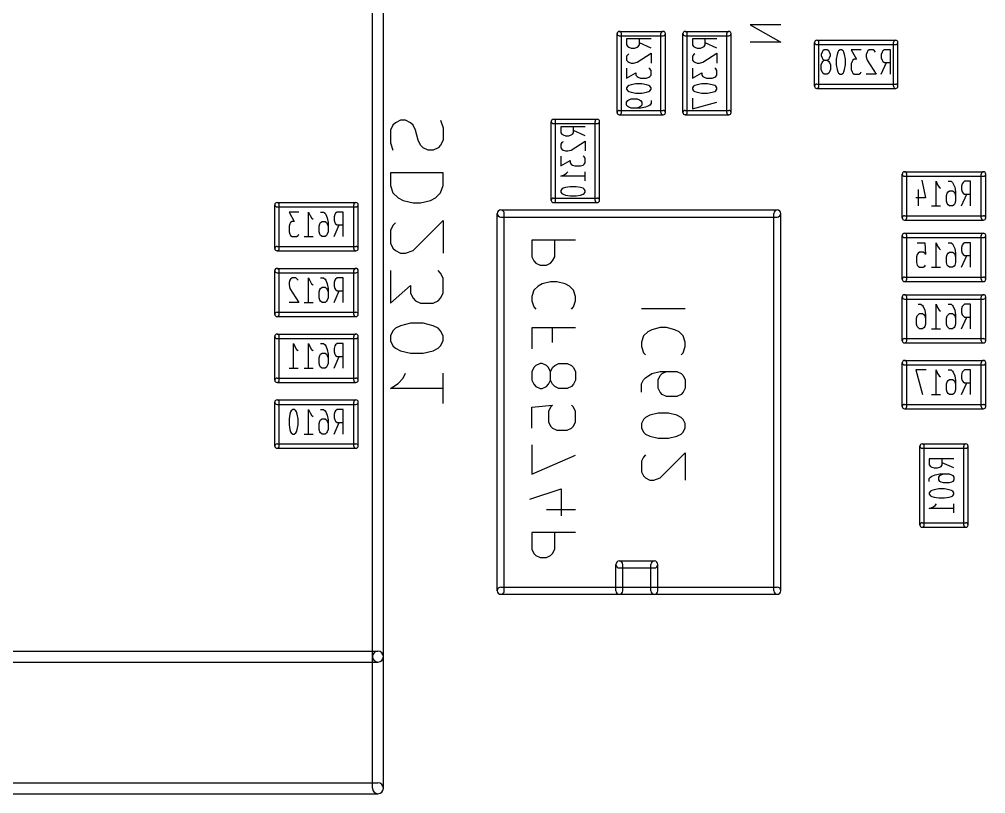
# Model space of a CAD drawing. Extents: x -29274 to 69862, y 24345 to 162744.
# Drawn here: x 44914 to 55925, y 64258 to 73083 of the extents above; entities that cross this region are included whole.
import ezdxf

# ---------------------------------------------------------------- set-up
doc = ezdxf.new("R2010")
doc.units = 0
doc.layers.add('BLACK', color=1, linetype='CONTINUOUS')

msp = doc.modelspace()

# ---------------------------------------------------------------- linework, layer by layer
at = {"layer": 'BLACK'}
for p, q in [((48938, 65820), (48938, 77320)), ((49062, 65820), (49062, 77320)), ((53592, 73021), (53242, 73021)), ((53242, 73021), (53592, 72821)), ((51725, 72020), (51725, 72920)), ((51750, 72945), (52250, 72945)), ((51750, 72895), (52250, 72895)), ((51775, 72020), (51775, 72920)), ((52225, 72020), (52225, 72920)), ((52275, 72020), (52275, 72920)), ((52475, 72020), (52475, 72920)), ((52500, 72945), (53000, 72945)), ((52500, 72895), (53000, 72895)), ((52525, 72020), (52525, 72920)), ((52975, 72020), (52975, 72920)), ((53025, 72020), (53025, 72920)), ((52113, 72859), (51833, 72859)), ((51833, 72859), (51833, 72791)), ((51833, 72791), (51847, 72773)), ((51967, 72773), (51980, 72791)), ((51980, 72791), (51980, 72859)), ((52113, 72756), (51980, 72816)), ((52863, 72859), (52583, 72859)), ((52583, 72859), (52583, 72791)), ((52583, 72791), (52597, 72773)), ((52717, 72773), (52730, 72791)), ((52730, 72791), (52730, 72859)), ((52863, 72756), (52730, 72816)), ((53592, 72821), (53242, 72821)), ((53975, 72320), (53975, 72820)), ((54000, 72845), (54900, 72845)), ((54000, 72795), (54900, 72795)), ((54025, 72320), (54025, 72820)), ((54875, 72320), (54875, 72820)), ((54925, 72320), (54925, 72820)), ((51847, 72679), (51833, 72662)), ((51847, 72773), (51860, 72765)), ((51860, 72688), (51847, 72679)), ((51860, 72765), (51887, 72756)), ((51887, 72756), (51927, 72756)), ((51927, 72756), (51953, 72765)), ((51953, 72765), (51967, 72773)), ((51953, 72593), (52113, 72696)), ((52113, 72696), (52113, 72585)), ((52597, 72679), (52583, 72662)), ((52597, 72773), (52610, 72765)), ((52610, 72688), (52597, 72679)), ((52610, 72765), (52637, 72756)), ((52637, 72756), (52677, 72756)), ((52677, 72756), (52703, 72765)), ((52703, 72765), (52717, 72773)), ((52703, 72593), (52863, 72696)), ((52863, 72696), (52863, 72585)), ((54060, 72710), (54052, 72683)), ((54052, 72683), (54052, 72670)), ((54069, 72723), (54060, 72710)), ((54086, 72737), (54069, 72723)), ((54120, 72737), (54086, 72737)), ((54138, 72723), (54120, 72737)), ((54146, 72710), (54138, 72723)), ((54155, 72683), (54146, 72710)), ((54155, 72670), (54155, 72683)), ((54231, 72683), (54223, 72630)), ((54240, 72710), (54231, 72683)), ((54249, 72723), (54240, 72710)), ((54266, 72737), (54249, 72723)), ((54283, 72737), (54266, 72737)), ((54300, 72723), (54283, 72737)), ((54309, 72710), (54300, 72723)), ((54317, 72683), (54309, 72710)), ((54326, 72630), (54317, 72683)), ((54505, 72737), (54394, 72737)), ((54394, 72737), (54454, 72630)), ((54573, 72710), (54565, 72683)), ((54565, 72683), (54565, 72657)), ((54582, 72723), (54573, 72710)), ((54599, 72737), (54582, 72723)), ((54642, 72737), (54599, 72737)), ((54659, 72723), (54642, 72737)), ((54668, 72710), (54659, 72723)), ((54745, 72710), (54736, 72683)), ((54736, 72683), (54736, 72643)), ((54753, 72723), (54745, 72710)), ((54771, 72737), (54753, 72723)), ((54839, 72737), (54771, 72737)), ((54839, 72457), (54839, 72737)), ((51833, 72662), (51833, 72619)), ((51833, 72619), (51847, 72602)), ((51847, 72602), (51860, 72593)), ((51860, 72593), (51887, 72585)), ((51887, 72585), (51913, 72585)), ((51913, 72585), (51953, 72593)), ((52583, 72662), (52583, 72619)), ((52583, 72619), (52597, 72602)), ((52597, 72602), (52610, 72593)), ((52610, 72593), (52637, 72585)), ((52637, 72585), (52663, 72585)), ((52663, 72585), (52703, 72593)), ((54052, 72670), (54060, 72643)), ((54052, 72563), (54060, 72590)), ((54060, 72643), (54069, 72630)), ((54060, 72590), (54069, 72603)), ((54069, 72630), (54086, 72617)), ((54069, 72603), (54086, 72617)), ((54086, 72617), (54120, 72617)), ((54120, 72617), (54138, 72630)), ((54120, 72617), (54138, 72603)), ((54138, 72630), (54146, 72643)), ((54138, 72603), (54146, 72590)), ((54146, 72643), (54155, 72670)), ((54146, 72590), (54155, 72563)), ((54223, 72630), (54223, 72563)), ((54326, 72563), (54326, 72630)), ((54402, 72603), (54394, 72577)), ((54394, 72577), (54394, 72510)), ((54411, 72617), (54402, 72603)), ((54428, 72630), (54411, 72617)), ((54454, 72630), (54428, 72630)), ((54565, 72657), (54573, 72617)), ((54573, 72617), (54676, 72457)), ((54736, 72643), (54745, 72617)), ((54736, 72457), (54796, 72590)), ((54745, 72617), (54753, 72603)), ((54753, 72603), (54771, 72590)), ((54771, 72590), (54839, 72590)), ((51833, 72525), (51833, 72414)), ((51833, 72414), (51940, 72474)), ((51940, 72474), (51940, 72448)), ((52100, 72517), (52087, 72525)), ((52113, 72500), (52100, 72517)), ((52113, 72448), (52113, 72500)), ((52583, 72525), (52583, 72414)), ((52583, 72414), (52690, 72474)), ((52690, 72474), (52690, 72448)), ((52850, 72517), (52837, 72525)), ((52863, 72500), (52850, 72517)), ((52863, 72448), (52863, 72500)), ((54052, 72510), (54052, 72563)), ((54060, 72483), (54052, 72510)), ((54069, 72470), (54060, 72483)), ((54086, 72457), (54069, 72470)), ((54120, 72457), (54086, 72457)), ((54138, 72470), (54120, 72457)), ((54146, 72483), (54138, 72470)), ((54155, 72510), (54146, 72483)), ((54155, 72563), (54155, 72510)), ((54223, 72563), (54231, 72510)), ((54231, 72510), (54240, 72483)), ((54240, 72483), (54249, 72470)), ((54249, 72470), (54266, 72457)), ((54266, 72457), (54283, 72457)), ((54283, 72457), (54300, 72470)), ((54300, 72470), (54309, 72483)), ((54309, 72483), (54317, 72510)), ((54317, 72510), (54326, 72563)), ((54394, 72510), (54402, 72483)), ((54402, 72483), (54411, 72470)), ((54411, 72470), (54428, 72457)), ((54428, 72457), (54480, 72457)), ((54480, 72457), (54497, 72470)), ((54497, 72470), (54505, 72483)), ((54676, 72457), (54565, 72457)), ((51940, 72346), (51887, 72337)), ((51940, 72448), (51953, 72431)), ((52007, 72346), (51940, 72346)), ((51953, 72431), (51967, 72422)), ((51967, 72422), (51993, 72414)), ((51993, 72414), (52060, 72414)), ((52060, 72337), (52007, 72346)), ((52060, 72414), (52087, 72422)), ((52087, 72422), (52100, 72431)), ((52100, 72431), (52113, 72448)), ((52690, 72346), (52637, 72337)), ((52690, 72448), (52703, 72431)), ((52757, 72346), (52690, 72346)), ((52703, 72431), (52717, 72422)), ((52717, 72422), (52743, 72414)), ((52743, 72414), (52810, 72414)), ((52810, 72337), (52757, 72346)), ((52810, 72414), (52837, 72422)), ((52837, 72422), (52850, 72431)), ((52850, 72431), (52863, 72448)), ((54000, 72345), (54900, 72345)), ((51847, 72320), (51833, 72303)), ((51833, 72303), (51833, 72286)), ((51833, 72286), (51847, 72269)), ((51860, 72329), (51847, 72320)), ((51847, 72269), (51860, 72260)), ((51887, 72337), (51860, 72329)), ((51860, 72260), (51887, 72251)), ((51887, 72251), (51940, 72243)), ((51940, 72243), (52007, 72243)), ((52007, 72243), (52060, 72251)), ((52087, 72329), (52060, 72337)), ((52060, 72251), (52087, 72260)), ((52100, 72320), (52087, 72329)), ((52087, 72260), (52100, 72269)), ((52113, 72303), (52100, 72320)), ((52100, 72269), (52113, 72286)), ((52113, 72286), (52113, 72303)), ((52597, 72320), (52583, 72303)), ((52583, 72303), (52583, 72286)), ((52583, 72286), (52597, 72269)), ((52610, 72329), (52597, 72320)), ((52597, 72269), (52610, 72260)), ((52637, 72337), (52610, 72329)), ((52610, 72260), (52637, 72251)), ((52637, 72251), (52690, 72243)), ((52690, 72243), (52757, 72243)), ((52757, 72243), (52810, 72251)), ((52837, 72329), (52810, 72337)), ((52810, 72251), (52837, 72260)), ((52850, 72320), (52837, 72329)), ((52837, 72260), (52850, 72269)), ((52863, 72303), (52850, 72320)), ((52850, 72269), (52863, 72286)), ((52863, 72286), (52863, 72303)), ((54000, 72295), (54900, 72295)), ((51833, 72140), (51847, 72158)), ((51833, 72106), (51833, 72140)), ((51847, 72158), (51860, 72166)), ((51860, 72166), (51887, 72175)), ((51887, 72175), (51953, 72175)), ((51953, 72175), (51980, 72166)), ((51980, 72166), (51993, 72158)), ((51993, 72158), (52007, 72140)), ((52007, 72140), (52007, 72106)), ((52113, 72158), (52113, 72123)), ((52583, 72183), (52583, 72063)), ((52583, 72063), (52863, 72140)), ((51750, 72045), (52250, 72045)), ((51847, 72089), (51833, 72106)), ((51860, 72080), (51847, 72089)), ((51887, 72072), (51860, 72080)), ((51993, 72072), (51887, 72072)), ((51980, 72080), (51953, 72072)), ((51993, 72089), (51980, 72080)), ((52007, 72106), (51993, 72089)), ((52047, 72080), (51993, 72072)), ((52087, 72098), (52047, 72080)), ((52100, 72106), (52087, 72098)), ((52113, 72123), (52100, 72106)), ((52500, 72045), (53000, 72045)), ((49200, 71904), (49171, 71876)), ((49257, 71933), (49200, 71904)), ((49314, 71933), (49257, 71933)), ((49371, 71904), (49314, 71933)), ((49400, 71876), (49371, 71904)), ((49714, 71933), (49743, 71847)), ((50975, 71020), (50975, 71920)), ((51000, 71945), (51500, 71945)), ((51025, 71020), (51025, 71920)), ((51475, 71020), (51475, 71920)), ((51525, 71020), (51525, 71920)), ((51750, 71995), (52250, 71995)), ((52500, 71995), (53000, 71995)), ((49171, 71876), (49143, 71818)), ((49143, 71818), (49143, 71676)), ((49429, 71818), (49400, 71876)), ((49457, 71704), (49429, 71818)), ((49743, 71847), (49743, 71704)), ((51000, 71895), (51500, 71895)), ((51363, 71859), (51083, 71859)), ((51083, 71859), (51083, 71791)), ((51230, 71791), (51230, 71859)), ((51363, 71756), (51230, 71816)), ((49486, 71647), (49457, 71704)), ((49743, 71704), (49714, 71647)), ((51083, 71791), (51097, 71773)), ((51097, 71773), (51110, 71765)), ((51110, 71688), (51097, 71679)), ((51110, 71765), (51137, 71756)), ((51137, 71756), (51177, 71756)), ((51177, 71756), (51203, 71765)), ((51203, 71765), (51217, 71773)), ((51203, 71593), (51363, 71696)), ((51217, 71773), (51230, 71791)), ((51363, 71696), (51363, 71585)), ((49143, 71676), (49171, 71590)), ((49514, 71618), (49486, 71647)), ((49571, 71590), (49514, 71618)), ((49629, 71590), (49571, 71590)), ((49686, 71618), (49629, 71590)), ((49714, 71647), (49686, 71618)), ((51097, 71679), (51083, 71662)), ((51083, 71662), (51083, 71619)), ((51083, 71619), (51097, 71602)), ((51097, 71602), (51110, 71593)), ((51110, 71593), (51137, 71585)), ((51137, 71585), (51163, 71585)), ((51163, 71585), (51203, 71593)), ((51083, 71525), (51083, 71414)), ((51083, 71414), (51190, 71474)), ((51190, 71474), (51190, 71448)), ((51350, 71517), (51337, 71525)), ((51363, 71500), (51350, 71517)), ((51363, 71448), (51363, 71500)), ((51190, 71448), (51203, 71431)), ((51203, 71431), (51217, 71422)), ((51217, 71422), (51243, 71414)), ((51243, 71414), (51310, 71414)), ((51310, 71414), (51337, 71422)), ((51337, 71422), (51350, 71431)), ((51350, 71431), (51363, 71448)), ((49743, 71333), (49143, 71333)), ((49143, 71333), (49143, 71190)), ((49743, 71190), (49743, 71333)), ((51083, 71294), (51123, 71311)), ((51363, 71294), (51083, 71294)), ((51123, 71311), (51150, 71329)), ((51150, 71329), (51163, 71346)), ((51363, 71243), (51363, 71346)), ((54975, 70820), (54975, 71320)), ((55000, 71345), (55900, 71345)), ((55000, 71295), (55900, 71295)), ((55025, 70820), (55025, 71320)), ((55197, 71250), (55240, 71050)), ((55875, 70820), (55875, 71320)), ((55925, 70820), (55925, 71320)), ((49143, 71190), (49171, 71105)), ((49714, 71105), (49743, 71190)), ((51097, 71149), (51083, 71132)), ((51110, 71158), (51097, 71149)), ((51137, 71166), (51110, 71158)), ((51190, 71175), (51137, 71166)), ((51257, 71175), (51190, 71175)), ((51310, 71166), (51257, 71175)), ((51337, 71158), (51310, 71166)), ((51350, 71149), (51337, 71158)), ((51363, 71132), (51350, 71149)), ((55154, 71143), (55154, 70957)), ((55359, 70957), (55359, 71237)), ((55359, 71237), (55376, 71197)), ((55376, 71197), (55394, 71170)), ((55394, 71170), (55411, 71157)), ((55496, 71237), (55530, 71237)), ((55530, 71237), (55547, 71223)), ((55547, 71223), (55556, 71210)), ((55556, 71210), (55573, 71170)), ((55573, 71170), (55582, 71117)), ((55659, 71210), (55650, 71183)), ((55650, 71183), (55650, 71143)), ((55650, 71143), (55659, 71117)), ((55667, 71223), (55659, 71210)), ((55685, 71237), (55667, 71223)), ((55753, 71237), (55685, 71237)), ((55753, 70957), (55753, 71237)), ((49171, 71105), (49229, 71047)), ((49229, 71047), (49286, 71019)), ((49600, 71019), (49657, 71047)), ((49657, 71047), (49714, 71105)), ((51000, 71045), (51500, 71045)), ((51083, 71132), (51083, 71115)), ((51083, 71115), (51097, 71098)), ((51097, 71098), (51110, 71089)), ((51110, 71089), (51137, 71080)), ((51137, 71080), (51190, 71072)), ((51190, 71072), (51257, 71072)), ((51257, 71072), (51310, 71080)), ((51310, 71080), (51337, 71089)), ((51337, 71089), (51350, 71098)), ((51350, 71098), (51363, 71115)), ((51363, 71115), (51363, 71132)), ((55240, 71050), (55128, 71050)), ((55479, 71077), (55487, 71103)), ((55479, 71010), (55479, 71077)), ((55487, 71103), (55496, 71117)), ((55496, 71117), (55513, 71130)), ((55513, 71130), (55547, 71130)), ((55547, 71130), (55565, 71117)), ((55565, 71117), (55573, 71103)), ((55573, 71103), (55582, 71077)), ((55582, 71117), (55582, 71010)), ((55650, 70957), (55710, 71090)), ((55659, 71117), (55667, 71103)), ((55667, 71103), (55685, 71090)), ((55685, 71090), (55753, 71090)), ((47825, 70470), (47825, 70970)), ((47850, 70995), (48750, 70995)), ((47850, 70945), (48750, 70945)), ((47875, 70470), (47875, 70970)), ((48725, 70470), (48725, 70970)), ((48775, 70470), (48775, 70970)), ((49286, 71019), (49400, 70990)), ((49400, 70990), (49486, 70990)), ((49486, 70990), (49600, 71019)), ((51000, 70995), (51500, 70995)), ((55308, 70957), (55411, 70957)), ((55487, 70983), (55479, 71010)), ((55496, 70970), (55487, 70983)), ((55513, 70957), (55496, 70970)), ((55547, 70957), (55513, 70957)), ((55565, 70970), (55547, 70957)), ((55573, 70983), (55565, 70970)), ((55582, 71010), (55573, 70983)), ((48098, 70887), (47987, 70887)), ((47987, 70887), (48047, 70780)), ((48209, 70607), (48209, 70887)), ((48209, 70887), (48226, 70847)), ((48226, 70847), (48244, 70820)), ((48244, 70820), (48261, 70807)), ((48346, 70887), (48380, 70887)), ((48380, 70887), (48397, 70873)), ((48397, 70873), (48406, 70860)), ((48406, 70860), (48423, 70820)), ((48423, 70820), (48432, 70767)), ((48509, 70860), (48500, 70833)), ((48500, 70833), (48500, 70793)), ((48517, 70873), (48509, 70860)), ((48535, 70887), (48517, 70873)), ((48603, 70887), (48535, 70887)), ((48603, 70607), (48603, 70887)), ((50360, 66570), (50360, 70870)), ((50400, 70910), (53550, 70910)), ((50400, 70830), (53550, 70830)), ((50440, 66570), (50440, 70870)), ((53510, 66570), (53510, 70870)), ((53590, 66570), (53590, 70870)), ((55000, 70845), (55900, 70845)), ((47995, 70753), (47987, 70727)), ((47987, 70727), (47987, 70660)), ((48004, 70767), (47995, 70753)), ((48021, 70780), (48004, 70767)), ((48047, 70780), (48021, 70780)), ((48329, 70727), (48337, 70753)), ((48329, 70660), (48329, 70727)), ((48337, 70753), (48346, 70767)), ((48346, 70767), (48363, 70780)), ((48363, 70780), (48397, 70780)), ((48397, 70780), (48415, 70767)), ((48415, 70767), (48423, 70753)), ((48423, 70753), (48432, 70727)), ((48432, 70767), (48432, 70660)), ((48500, 70793), (48509, 70767)), ((48500, 70607), (48560, 70740)), ((48509, 70767), (48517, 70753)), ((48517, 70753), (48535, 70740)), ((48535, 70740), (48603, 70740)), ((49171, 70733), (49143, 70676)), ((49200, 70762), (49171, 70733)), ((49400, 70447), (49743, 70790)), ((49743, 70790), (49743, 70419)), ((55000, 70795), (55900, 70795)), ((47987, 70660), (47995, 70633)), ((47995, 70633), (48004, 70620)), ((48004, 70620), (48021, 70607)), ((48021, 70607), (48073, 70607)), ((48073, 70607), (48090, 70620)), ((48090, 70620), (48098, 70633)), ((48158, 70607), (48261, 70607)), ((48337, 70633), (48329, 70660)), ((48346, 70620), (48337, 70633)), ((48363, 70607), (48346, 70620)), ((48397, 70607), (48363, 70607)), ((48415, 70620), (48397, 70607)), ((48423, 70633), (48415, 70620)), ((48432, 70660), (48423, 70633)), ((49143, 70676), (49143, 70533)), ((54975, 70120), (54975, 70620)), ((55000, 70645), (55900, 70645)), ((55000, 70595), (55900, 70595)), ((55025, 70120), (55025, 70620)), ((55875, 70120), (55875, 70620)), ((55925, 70120), (55925, 70620)), ((47850, 70495), (48750, 70495)), ((49143, 70533), (49171, 70476)), ((49171, 70476), (49200, 70447)), ((51252, 70567), (50752, 70567)), ((50752, 70567), (50752, 70376)), ((51014, 70376), (51014, 70567)), ((55145, 70537), (55231, 70537)), ((55231, 70537), (55240, 70403)), ((55359, 70257), (55359, 70537)), ((55359, 70537), (55376, 70497)), ((55376, 70497), (55394, 70470)), ((55496, 70537), (55530, 70537)), ((55530, 70537), (55547, 70523)), ((55547, 70523), (55556, 70510)), ((55556, 70510), (55573, 70470)), ((55659, 70510), (55650, 70483)), ((55650, 70483), (55650, 70443)), ((55667, 70523), (55659, 70510)), ((55685, 70537), (55667, 70523)), ((55753, 70537), (55685, 70537)), ((55753, 70257), (55753, 70537)), ((47850, 70445), (48750, 70445)), ((49200, 70447), (49257, 70419)), ((49257, 70419), (49314, 70419)), ((49314, 70419), (49400, 70447)), ((50752, 70376), (50776, 70329)), ((50990, 70329), (51014, 70376)), ((55145, 70403), (55137, 70377)), ((55137, 70377), (55137, 70310)), ((55154, 70417), (55145, 70403)), ((55171, 70430), (55154, 70417)), ((55214, 70430), (55171, 70430)), ((55231, 70417), (55214, 70430)), ((55240, 70403), (55231, 70417)), ((55394, 70470), (55411, 70457)), ((55479, 70377), (55487, 70403)), ((55479, 70310), (55479, 70377)), ((55487, 70403), (55496, 70417)), ((55496, 70417), (55513, 70430)), ((55513, 70430), (55547, 70430)), ((55547, 70430), (55565, 70417)), ((55565, 70417), (55573, 70403)), ((55573, 70470), (55582, 70417)), ((55573, 70403), (55582, 70377)), ((55582, 70417), (55582, 70310)), ((55650, 70443), (55659, 70417)), ((55650, 70257), (55710, 70390)), ((55659, 70417), (55667, 70403)), ((55667, 70403), (55685, 70390)), ((55685, 70390), (55753, 70390)), ((50776, 70329), (50800, 70305)), ((50800, 70305), (50848, 70281)), ((50848, 70281), (50919, 70281)), ((50919, 70281), (50967, 70305)), ((50967, 70305), (50990, 70329)), ((55137, 70310), (55145, 70283)), ((55145, 70283), (55154, 70270)), ((55154, 70270), (55171, 70257)), ((55171, 70257), (55214, 70257)), ((55214, 70257), (55231, 70270)), ((55231, 70270), (55240, 70283)), ((55308, 70257), (55411, 70257)), ((55487, 70283), (55479, 70310)), ((55496, 70270), (55487, 70283)), ((55513, 70257), (55496, 70270)), ((55547, 70257), (55513, 70257)), ((55565, 70270), (55547, 70257)), ((55573, 70283), (55565, 70270)), ((55582, 70310), (55573, 70283)), ((47825, 69720), (47825, 70220)), ((47850, 70245), (48750, 70245)), ((47850, 70195), (48750, 70195)), ((47875, 69720), (47875, 70220)), ((48725, 69720), (48725, 70220)), ((48775, 69720), (48775, 70220)), ((49143, 70219), (49143, 69848)), ((49714, 70191), (49686, 70219)), ((49743, 70134), (49714, 70191)), ((55000, 70145), (55900, 70145)), ((47995, 70110), (47987, 70083)), ((47987, 70083), (47987, 70057)), ((47987, 70057), (47995, 70017)), ((48004, 70123), (47995, 70110)), ((48021, 70137), (48004, 70123)), ((48064, 70137), (48021, 70137)), ((48081, 70123), (48064, 70137)), ((48090, 70110), (48081, 70123)), ((48209, 69857), (48209, 70137)), ((48209, 70137), (48226, 70097)), ((48226, 70097), (48244, 70070)), ((48244, 70070), (48261, 70057)), ((48346, 70137), (48380, 70137)), ((48380, 70137), (48397, 70123)), ((48397, 70123), (48406, 70110)), ((48406, 70110), (48423, 70070)), ((48423, 70070), (48432, 70017)), ((48509, 70110), (48500, 70083)), ((48500, 70083), (48500, 70043)), ((48500, 70043), (48509, 70017)), ((48517, 70123), (48509, 70110)), ((48535, 70137), (48517, 70123)), ((48603, 70137), (48535, 70137)), ((48603, 69857), (48603, 70137)), ((49143, 69848), (49371, 70048)), ((49371, 70048), (49371, 69962)), ((49743, 69962), (49743, 70134)), ((50824, 70043), (50776, 69996)), ((50871, 70067), (50824, 70043)), ((50967, 70091), (50871, 70067)), ((51038, 70091), (50967, 70091)), ((51133, 70067), (51038, 70091)), ((51181, 70043), (51133, 70067)), ((51229, 69996), (51181, 70043)), ((55000, 70095), (55900, 70095)), ((47995, 70017), (48098, 69857)), ((48329, 69977), (48337, 70003)), ((48329, 69910), (48329, 69977)), ((48337, 70003), (48346, 70017)), ((48346, 70017), (48363, 70030)), ((48363, 70030), (48397, 70030)), ((48397, 70030), (48415, 70017)), ((48415, 70017), (48423, 70003)), ((48423, 70003), (48432, 69977)), ((48432, 70017), (48432, 69910)), ((48500, 69857), (48560, 69990)), ((48509, 70017), (48517, 70003)), ((48517, 70003), (48535, 69990)), ((48535, 69990), (48603, 69990)), ((49371, 69962), (49400, 69905)), ((49714, 69905), (49743, 69962)), ((50776, 69996), (50752, 69924)), ((50752, 69924), (50752, 69876)), ((51252, 69924), (51229, 69996)), ((51252, 69876), (51252, 69924)), ((55000, 69945), (55900, 69945)), ((48098, 69857), (47987, 69857)), ((48158, 69857), (48261, 69857)), ((48337, 69883), (48329, 69910)), ((48346, 69870), (48337, 69883)), ((48363, 69857), (48346, 69870)), ((48397, 69857), (48363, 69857)), ((48415, 69870), (48397, 69857)), ((48423, 69883), (48415, 69870)), ((48432, 69910), (48423, 69883)), ((49400, 69905), (49429, 69876)), ((49429, 69876), (49486, 69848)), ((49486, 69848), (49629, 69848)), ((49629, 69848), (49686, 69876)), ((49686, 69876), (49714, 69905)), ((50752, 69876), (50776, 69805)), ((51229, 69805), (51252, 69876)), ((54975, 69420), (54975, 69920)), ((55000, 69895), (55900, 69895)), ((55025, 69420), (55025, 69920)), ((55154, 69837), (55188, 69837)), ((55188, 69837), (55205, 69823)), ((55205, 69823), (55214, 69810)), ((55359, 69557), (55359, 69837)), ((55359, 69837), (55376, 69797)), ((55496, 69837), (55530, 69837)), ((55530, 69837), (55547, 69823)), ((55547, 69823), (55556, 69810)), ((55667, 69823), (55659, 69810)), ((55685, 69837), (55667, 69823)), ((55753, 69837), (55685, 69837)), ((55753, 69557), (55753, 69837)), ((55875, 69420), (55875, 69920)), ((55925, 69420), (55925, 69920)), ((47850, 69745), (48750, 69745)), ((50776, 69805), (50800, 69781)), ((51205, 69781), (51229, 69805)), ((52502, 69784), (52002, 69784)), ((55137, 69677), (55145, 69703)), ((55145, 69703), (55154, 69717)), ((55154, 69717), (55171, 69730)), ((55171, 69730), (55205, 69730)), ((55205, 69730), (55223, 69717)), ((55214, 69810), (55231, 69770)), ((55223, 69717), (55231, 69703)), ((55231, 69770), (55240, 69717)), ((55231, 69703), (55240, 69677)), ((55240, 69717), (55240, 69610)), ((55376, 69797), (55394, 69770)), ((55394, 69770), (55411, 69757)), ((55479, 69677), (55487, 69703)), ((55487, 69703), (55496, 69717)), ((55496, 69717), (55513, 69730)), ((55513, 69730), (55547, 69730)), ((55547, 69730), (55565, 69717)), ((55556, 69810), (55573, 69770)), ((55565, 69717), (55573, 69703)), ((55573, 69770), (55582, 69717)), ((55573, 69703), (55582, 69677)), ((55582, 69717), (55582, 69610)), ((55659, 69810), (55650, 69783)), ((55650, 69783), (55650, 69743)), ((55650, 69743), (55659, 69717)), ((55659, 69717), (55667, 69703)), ((55667, 69703), (55685, 69690)), ((47850, 69695), (48750, 69695)), ((49371, 69620), (49257, 69591)), ((49514, 69620), (49371, 69620)), ((49629, 69591), (49514, 69620)), ((55137, 69610), (55137, 69677)), ((55145, 69583), (55137, 69610)), ((55240, 69610), (55231, 69583)), ((55479, 69610), (55479, 69677)), ((55487, 69583), (55479, 69610)), ((55582, 69610), (55573, 69583)), ((55650, 69557), (55710, 69690)), ((55685, 69690), (55753, 69690)), ((47850, 69495), (48750, 69495)), ((49171, 69534), (49143, 69477)), ((49200, 69563), (49171, 69534)), ((49257, 69591), (49200, 69563)), ((49686, 69563), (49629, 69591)), ((49714, 69534), (49686, 69563)), ((49743, 69477), (49714, 69534)), ((51252, 69567), (50752, 69567)), ((50752, 69567), (50752, 69329)), ((50990, 69400), (50990, 69567)), ((52074, 69522), (52026, 69475)), ((52121, 69546), (52074, 69522)), ((52217, 69570), (52121, 69546)), ((52288, 69570), (52217, 69570)), ((52383, 69546), (52288, 69570)), ((52431, 69522), (52383, 69546)), ((52479, 69475), (52431, 69522)), ((55154, 69570), (55145, 69583)), ((55171, 69557), (55154, 69570)), ((55205, 69557), (55171, 69557)), ((55223, 69570), (55205, 69557)), ((55231, 69583), (55223, 69570)), ((55308, 69557), (55411, 69557)), ((55496, 69570), (55487, 69583)), ((55513, 69557), (55496, 69570)), ((55547, 69557), (55513, 69557)), ((55565, 69570), (55547, 69557)), ((55573, 69583), (55565, 69570)), ((47825, 68970), (47825, 69470)), ((47850, 69445), (48750, 69445)), ((47875, 68970), (47875, 69470)), ((48038, 69107), (48038, 69387)), ((48038, 69387), (48055, 69347)), ((48209, 69107), (48209, 69387)), ((48209, 69387), (48226, 69347)), ((48346, 69387), (48380, 69387)), ((48380, 69387), (48397, 69373)), ((48397, 69373), (48406, 69360)), ((48517, 69373), (48509, 69360)), ((48535, 69387), (48517, 69373)), ((48603, 69387), (48535, 69387)), ((48603, 69107), (48603, 69387)), ((48725, 68970), (48725, 69470)), ((48775, 68970), (48775, 69470)), ((49143, 69477), (49143, 69420)), ((49143, 69420), (49171, 69363)), ((49714, 69363), (49743, 69420)), ((49743, 69420), (49743, 69477)), ((52026, 69475), (52002, 69403)), ((52002, 69403), (52002, 69355)), ((52502, 69403), (52479, 69475)), ((52502, 69355), (52502, 69403)), ((55000, 69445), (55900, 69445)), ((55000, 69395), (55900, 69395)), ((48055, 69347), (48073, 69320)), ((48073, 69320), (48090, 69307)), ((48226, 69347), (48244, 69320)), ((48244, 69320), (48261, 69307)), ((48337, 69253), (48346, 69267)), ((48346, 69267), (48363, 69280)), ((48363, 69280), (48397, 69280)), ((48397, 69280), (48415, 69267)), ((48406, 69360), (48423, 69320)), ((48415, 69267), (48423, 69253)), ((48423, 69320), (48432, 69267)), ((48432, 69267), (48432, 69160)), ((48509, 69360), (48500, 69333)), ((48500, 69333), (48500, 69293)), ((48500, 69293), (48509, 69267)), ((48509, 69267), (48517, 69253)), ((49171, 69363), (49200, 69334)), ((49200, 69334), (49257, 69305)), ((49257, 69305), (49371, 69277)), ((49371, 69277), (49514, 69277)), ((49514, 69277), (49629, 69305)), ((49629, 69305), (49686, 69334)), ((49686, 69334), (49714, 69363)), ((52002, 69355), (52026, 69284)), ((52026, 69284), (52050, 69260)), ((52455, 69260), (52479, 69284)), ((52479, 69284), (52502, 69355)), ((48329, 69227), (48337, 69253)), ((48329, 69160), (48329, 69227)), ((48337, 69133), (48329, 69160)), ((48423, 69253), (48432, 69227)), ((48432, 69160), (48423, 69133)), ((48500, 69107), (48560, 69240)), ((48517, 69253), (48535, 69240)), ((48535, 69240), (48603, 69240)), ((50848, 69162), (50800, 69138)), ((50871, 69162), (50848, 69162)), ((50919, 69138), (50871, 69162)), ((51014, 69138), (51062, 69162)), ((51062, 69162), (51157, 69162)), ((51157, 69162), (51205, 69138)), ((54975, 68670), (54975, 69170)), ((55000, 69195), (55900, 69195)), ((55025, 68670), (55025, 69170)), ((55875, 68670), (55875, 69170)), ((55925, 68670), (55925, 69170)), ((47987, 69107), (48090, 69107)), ((48158, 69107), (48261, 69107)), ((48346, 69120), (48337, 69133)), ((48363, 69107), (48346, 69120)), ((48397, 69107), (48363, 69107)), ((48415, 69120), (48397, 69107)), ((48423, 69133), (48415, 69120)), ((49286, 68992), (49314, 69049)), ((49743, 68706), (49743, 69049)), ((50776, 69114), (50752, 69067)), ((50752, 69067), (50752, 68971)), ((50800, 69138), (50776, 69114)), ((50943, 69114), (50919, 69138)), ((50967, 69067), (50943, 69114)), ((50967, 69067), (50990, 69114)), ((50967, 68971), (50967, 69067)), ((50990, 69114), (51014, 69138)), ((51205, 69138), (51229, 69114)), ((51229, 69114), (51252, 69067)), ((51252, 69067), (51252, 68971)), ((52050, 68998), (52121, 69046)), ((52121, 69046), (52217, 69070)), ((52217, 69070), (52407, 69070)), ((52217, 69022), (52240, 69046)), ((52240, 69046), (52288, 69070)), ((52407, 69070), (52455, 69046)), ((52455, 69046), (52479, 69022)), ((55000, 69145), (55900, 69145)), ((55248, 69087), (55128, 69087)), ((55128, 69087), (55205, 68807)), ((55359, 68807), (55359, 69087)), ((55359, 69087), (55376, 69047)), ((55376, 69047), (55394, 69020)), ((55496, 69087), (55530, 69087)), ((55530, 69087), (55547, 69073)), ((55547, 69073), (55556, 69060)), ((55556, 69060), (55573, 69020)), ((55659, 69060), (55650, 69033)), ((55667, 69073), (55659, 69060)), ((55685, 69087), (55667, 69073)), ((55753, 69087), (55685, 69087)), ((55753, 68807), (55753, 69087)), ((47850, 68995), (48750, 68995)), ((47850, 68945), (48750, 68945)), ((49143, 68877), (49229, 68934)), ((49229, 68934), (49286, 68992)), ((50752, 68971), (50776, 68924)), ((50943, 68924), (50967, 68971)), ((50990, 68924), (50967, 68971)), ((51252, 68971), (51229, 68924)), ((52002, 68927), (52026, 68975)), ((52026, 68975), (52050, 68998)), ((52193, 68975), (52217, 69022)), ((52193, 68879), (52193, 68975)), ((52479, 69022), (52502, 68975)), ((52502, 68975), (52502, 68879)), ((55394, 69020), (55411, 69007)), ((55479, 68927), (55487, 68953)), ((55487, 68953), (55496, 68967)), ((55496, 68967), (55513, 68980)), ((55513, 68980), (55547, 68980)), ((55547, 68980), (55565, 68967)), ((55565, 68967), (55573, 68953)), ((55573, 69020), (55582, 68967)), ((55573, 68953), (55582, 68927)), ((55582, 68967), (55582, 68860)), ((55650, 69033), (55650, 68993)), ((55650, 68993), (55659, 68967)), ((55650, 68807), (55710, 68940)), ((55659, 68967), (55667, 68953)), ((55667, 68953), (55685, 68940)), ((55685, 68940), (55753, 68940)), ((49743, 68877), (49143, 68877)), ((50776, 68924), (50800, 68900)), ((50800, 68900), (50848, 68876)), ((50848, 68876), (50871, 68876)), ((50871, 68876), (50919, 68900)), ((50919, 68900), (50943, 68924)), ((51014, 68900), (50990, 68924)), ((51062, 68876), (51014, 68900)), ((51157, 68876), (51062, 68876)), ((51205, 68900), (51157, 68876)), ((51229, 68924), (51205, 68900)), ((52002, 68832), (52002, 68927)), ((52217, 68832), (52193, 68879)), ((52240, 68808), (52217, 68832)), ((52479, 68832), (52455, 68808)), ((52502, 68879), (52479, 68832)), ((55479, 68860), (55479, 68927)), ((55487, 68833), (55479, 68860)), ((55496, 68820), (55487, 68833)), ((55573, 68833), (55565, 68820)), ((55582, 68860), (55573, 68833)), ((47825, 68220), (47825, 68720)), ((47850, 68745), (48750, 68745)), ((47875, 68220), (47875, 68720)), ((48725, 68220), (48725, 68720)), ((48775, 68220), (48775, 68720)), ((52288, 68784), (52240, 68808)), ((52407, 68784), (52288, 68784)), ((52455, 68808), (52407, 68784)), ((55308, 68807), (55411, 68807)), ((55513, 68807), (55496, 68820)), ((55547, 68807), (55513, 68807)), ((55565, 68820), (55547, 68807)), ((47850, 68695), (48750, 68695)), ((48004, 68610), (47995, 68583)), ((48013, 68623), (48004, 68610)), ((48030, 68637), (48013, 68623)), ((48047, 68637), (48030, 68637)), ((48064, 68623), (48047, 68637)), ((48073, 68610), (48064, 68623)), ((48081, 68583), (48073, 68610)), ((48209, 68357), (48209, 68637)), ((48209, 68637), (48226, 68597)), ((48346, 68637), (48380, 68637)), ((48380, 68637), (48397, 68623)), ((48397, 68623), (48406, 68610)), ((48406, 68610), (48423, 68570)), ((48509, 68610), (48500, 68583)), ((48517, 68623), (48509, 68610)), ((48535, 68637), (48517, 68623)), ((48603, 68637), (48535, 68637)), ((48603, 68357), (48603, 68637)), ((50752, 68662), (50990, 68686)), ((50752, 68424), (50752, 68662)), ((50967, 68662), (50943, 68614)), ((50943, 68614), (50943, 68495)), ((50990, 68686), (50967, 68662)), ((51229, 68662), (51205, 68686)), ((51252, 68614), (51229, 68662)), ((51252, 68495), (51252, 68614)), ((55000, 68695), (55900, 68695)), ((55000, 68645), (55900, 68645)), ((47995, 68583), (47987, 68530)), ((47987, 68530), (47987, 68463)), ((48090, 68530), (48081, 68583)), ((48090, 68463), (48090, 68530)), ((48226, 68597), (48244, 68570)), ((48244, 68570), (48261, 68557)), ((48329, 68477), (48337, 68503)), ((48337, 68503), (48346, 68517)), ((48346, 68517), (48363, 68530)), ((48363, 68530), (48397, 68530)), ((48397, 68530), (48415, 68517)), ((48415, 68517), (48423, 68503)), ((48423, 68570), (48432, 68517)), ((48423, 68503), (48432, 68477)), ((48432, 68517), (48432, 68410)), ((48500, 68583), (48500, 68543)), ((48500, 68543), (48509, 68517)), ((48500, 68357), (48560, 68490)), ((48509, 68517), (48517, 68503)), ((48517, 68503), (48535, 68490)), ((48535, 68490), (48603, 68490)), ((50943, 68495), (50967, 68448)), ((51229, 68448), (51252, 68495)), ((52026, 68522), (52002, 68475)), ((52050, 68546), (52026, 68522)), ((52098, 68570), (52050, 68546)), ((52193, 68594), (52098, 68570)), ((52312, 68594), (52193, 68594)), ((52407, 68570), (52312, 68594)), ((52455, 68546), (52407, 68570)), ((52479, 68522), (52455, 68546)), ((52502, 68475), (52479, 68522)), ((47987, 68463), (47995, 68410)), ((47995, 68410), (48004, 68383)), ((48004, 68383), (48013, 68370)), ((48064, 68370), (48073, 68383)), ((48073, 68383), (48081, 68410)), ((48081, 68410), (48090, 68463)), ((48329, 68410), (48329, 68477)), ((48337, 68383), (48329, 68410)), ((48346, 68370), (48337, 68383)), ((48423, 68383), (48415, 68370)), ((48432, 68410), (48423, 68383)), ((50967, 68448), (50990, 68424)), ((50990, 68424), (51038, 68400)), ((51038, 68400), (51157, 68400)), ((51157, 68400), (51205, 68424)), ((51205, 68424), (51229, 68448)), ((52002, 68475), (52002, 68427)), ((52002, 68427), (52026, 68379)), ((52479, 68379), (52502, 68427)), ((52502, 68427), (52502, 68475)), ((48013, 68370), (48030, 68357)), ((48030, 68357), (48047, 68357)), ((48047, 68357), (48064, 68370)), ((48158, 68357), (48261, 68357)), ((48363, 68357), (48346, 68370)), ((48397, 68357), (48363, 68357)), ((48415, 68370), (48397, 68357)), ((52026, 68379), (52050, 68356)), ((52050, 68356), (52098, 68332)), ((52098, 68332), (52193, 68308)), ((52193, 68308), (52312, 68308)), ((52312, 68308), (52407, 68332)), ((52407, 68332), (52455, 68356)), ((52455, 68356), (52479, 68379)), ((47850, 68245), (48750, 68245)), ((47850, 68195), (48750, 68195)), ((50752, 68234), (50752, 67900)), ((55175, 67320), (55175, 68220)), ((55200, 68245), (55700, 68245)), ((55200, 68195), (55700, 68195)), ((55225, 67320), (55225, 68220)), ((55675, 67320), (55675, 68220)), ((55725, 67320), (55725, 68220)), ((50752, 67900), (51252, 68115)), ((52026, 68094), (52002, 68046)), ((52050, 68118), (52026, 68094)), ((52217, 67856), (52502, 68142)), ((52502, 68142), (52502, 67832)), ((55563, 68073), (55283, 68073)), ((55283, 68073), (55283, 68005)), ((55430, 68005), (55430, 68073)), ((52002, 68046), (52002, 67927)), ((55283, 68005), (55297, 67987)), ((55297, 67987), (55310, 67979)), ((55310, 67979), (55337, 67970)), ((55337, 67970), (55377, 67970)), ((55377, 67970), (55403, 67979)), ((55403, 67979), (55417, 67987)), ((55417, 67987), (55430, 68005)), ((55563, 67970), (55430, 68030)), ((52002, 67927), (52026, 67880)), ((52026, 67880), (52050, 67856)), ((52050, 67856), (52098, 67832)), ((52098, 67832), (52145, 67832)), ((52145, 67832), (52217, 67856)), ((55283, 67850), (55297, 67867)), ((55283, 67816), (55283, 67850)), ((55297, 67867), (55310, 67876)), ((55310, 67876), (55350, 67893)), ((55350, 67893), (55403, 67902)), ((55390, 67867), (55403, 67885)), ((55390, 67833), (55390, 67867)), ((55403, 67816), (55390, 67833)), ((55403, 67902), (55510, 67902)), ((55403, 67885), (55417, 67893)), ((55417, 67893), (55443, 67902)), ((55510, 67902), (55537, 67893)), ((55537, 67893), (55550, 67885)), ((55550, 67885), (55563, 67867)), ((55563, 67833), (55550, 67816)), ((55563, 67867), (55563, 67833)), ((50729, 67615), (51086, 67734)), ((51086, 67734), (51086, 67424)), ((55337, 67722), (55310, 67714)), ((55390, 67731), (55337, 67722)), ((55457, 67731), (55390, 67731)), ((55417, 67807), (55403, 67816)), ((55443, 67799), (55417, 67807)), ((55510, 67799), (55443, 67799)), ((55510, 67722), (55457, 67731)), ((55537, 67807), (55510, 67799)), ((55537, 67714), (55510, 67722)), ((55550, 67816), (55537, 67807)), ((55297, 67705), (55283, 67688)), ((55283, 67688), (55283, 67671)), ((55283, 67671), (55297, 67654)), ((55310, 67714), (55297, 67705)), ((55297, 67654), (55310, 67645)), ((55310, 67645), (55337, 67636)), ((55337, 67636), (55390, 67628)), ((55390, 67628), (55457, 67628)), ((55457, 67628), (55510, 67636)), ((55510, 67636), (55537, 67645)), ((55550, 67705), (55537, 67714)), ((55537, 67645), (55550, 67654)), ((55563, 67688), (55550, 67705)), ((55550, 67654), (55563, 67671)), ((55563, 67671), (55563, 67688)), ((55283, 67508), (55323, 67525)), ((55563, 67508), (55283, 67508)), ((55323, 67525), (55350, 67543)), ((55350, 67543), (55363, 67560)), ((55563, 67457), (55563, 67560)), ((50919, 67496), (51252, 67496)), ((55200, 67345), (55700, 67345)), ((55200, 67295), (55700, 67295)), ((51252, 67234), (50752, 67234)), ((50752, 67234), (50752, 67043)), ((51014, 67043), (51014, 67234)), ((50752, 67043), (50776, 66996)), ((50776, 66996), (50800, 66972)), ((50800, 66972), (50848, 66948)), ((50919, 66948), (50967, 66972)), ((50967, 66972), (50990, 66996)), ((50990, 66996), (51014, 67043)), ((50848, 66948), (50919, 66948)), ((51710, 66570), (51710, 66870)), ((51750, 66910), (52150, 66910)), ((51790, 66570), (51790, 66870)), ((52110, 66570), (52110, 66870)), ((52190, 66570), (52190, 66870)), ((51750, 66830), (52150, 66830)), ((50400, 66610), (53550, 66610)), ((50400, 66530), (53550, 66530)), ((37500, 65882), (49000, 65882)), ((37500, 65758), (49000, 65758)), ((48938, 64320), (48938, 65820)), ((49062, 64320), (49062, 65820)), ((37500, 64382), (49000, 64382)), ((37500, 64258), (49000, 64258))]:
    msp.add_line(p, q, dxfattribs=at)
for centre, radius, start, end in [((51750, 72920), 25, 360, 540), ((51750, 72920), 25, 90, 270), ((52250, 72920), 25, 360, 540), ((52250, 72920), 25, 270, 450), ((52500, 72920), 25, 360, 540), ((52500, 72920), 25, 90, 270), ((53000, 72920), 25, 360, 540), ((53000, 72920), 25, 270, 450), ((54000, 72820), 25, 90, 270), ((54000, 72820), 25, 360, 540), ((54900, 72820), 25, 360, 540), ((54900, 72820), 25, 270, 450), ((54000, 72320), 25, 90, 270), ((54900, 72320), 25, 270, 450), ((54000, 72320), 25, 180, 360), ((54900, 72320), 25, 180, 360), ((51750, 72020), 25, 90, 270), ((51750, 72020), 25, 180, 360), ((52250, 72020), 25, 180, 360), ((52250, 72020), 25, 270, 450), ((52500, 72020), 25, 90, 270), ((52500, 72020), 25, 180, 360), ((53000, 72020), 25, 180, 360), ((53000, 72020), 25, 270, 450), ((51000, 71920), 25, 360, 540), ((51000, 71920), 25, 90, 270), ((51500, 71920), 25, 360, 540), ((51500, 71920), 25, 270, 450), ((55000, 71320), 25, 90, 270), ((55000, 71320), 25, 360, 540), ((55900, 71320), 25, 360, 540), ((55900, 71320), 25, 270, 450), ((51000, 71020), 25, 90, 270), ((51500, 71020), 25, 270, 450), ((47850, 70970), 25, 90, 270), ((47850, 70970), 25, 360, 540), ((48750, 70970), 25, 360, 540), ((48750, 70970), 25, 270, 450), ((51000, 71020), 25, 180, 360), ((51500, 71020), 25, 180, 360), ((50400, 70870), 40, 90, 270), ((50400, 70870), 40, 360, 540), ((53550, 70870), 40, 360, 540), ((53550, 70870), 40, 270, 450), ((55000, 70820), 25, 90, 270), ((55000, 70820), 25, 180, 360), ((55900, 70820), 25, 180, 360), ((55900, 70820), 25, 270, 450), ((55000, 70620), 25, 90, 270), ((55000, 70620), 25, 360, 540), ((55900, 70620), 25, 360, 540), ((55900, 70620), 25, 270, 450), ((47850, 70470), 25, 90, 270), ((48750, 70470), 25, 270, 450), ((47850, 70470), 25, 180, 360), ((48750, 70470), 25, 180, 360), ((47850, 70220), 25, 90, 270), ((47850, 70220), 25, 360, 540), ((48750, 70220), 25, 360, 540), ((48750, 70220), 25, 270, 450), ((55000, 70120), 25, 90, 270), ((55900, 70120), 25, 270, 450), ((55000, 70120), 25, 180, 360), ((55900, 70120), 25, 180, 360), ((55000, 69920), 25, 90, 270), ((55000, 69920), 25, 360, 540), ((55900, 69920), 25, 360, 540), ((55900, 69920), 25, 270, 450), ((47850, 69720), 25, 90, 270), ((47850, 69720), 25, 180, 360), ((48750, 69720), 25, 180, 360), ((48750, 69720), 25, 270, 450), ((47850, 69470), 25, 90, 270), ((47850, 69470), 25, 360, 540), ((48750, 69470), 25, 360, 540), ((48750, 69470), 25, 270, 450), ((55000, 69420), 25, 90, 270), ((55000, 69420), 25, 180, 360), ((55900, 69420), 25, 180, 360), ((55900, 69420), 25, 270, 450), ((55000, 69170), 25, 90, 270), ((55000, 69170), 25, 360, 540), ((55900, 69170), 25, 360, 540), ((55900, 69170), 25, 270, 450), ((47850, 68970), 25, 90, 270), ((47850, 68970), 25, 180, 360), ((48750, 68970), 25, 180, 360), ((48750, 68970), 25, 270, 450), ((47850, 68720), 25, 90, 270), ((47850, 68720), 25, 360, 540), ((48750, 68720), 25, 360, 540), ((48750, 68720), 25, 270, 450), ((55000, 68670), 25, 90, 270), ((55000, 68670), 25, 180, 360), ((55900, 68670), 25, 180, 360), ((55900, 68670), 25, 270, 450), ((47850, 68220), 25, 90, 270), ((47850, 68220), 25, 180, 360), ((48750, 68220), 25, 180, 360), ((48750, 68220), 25, 270, 450), ((55200, 68220), 25, 90, 270), ((55200, 68220), 25, 360, 540), ((55700, 68220), 25, 360, 540), ((55700, 68220), 25, 270, 450), ((55200, 67320), 25, 90, 270), ((55200, 67320), 25, 180, 360), ((55700, 67320), 25, 180, 360), ((55700, 67320), 25, 270, 450), ((51750, 66870), 40, 90, 270), ((51750, 66870), 40, 360, 540), ((52150, 66870), 40, 360, 540), ((52150, 66870), 40, 270, 450), ((50400, 66570), 40, 90, 270), ((50400, 66570), 40, 180, 360), ((51750, 66570), 40, 180, 360), ((52150, 66570), 40, 180, 360), ((53550, 66570), 40, 180, 360), ((53550, 66570), 40, 270, 450), ((49000, 65820), 62, 360, 540), ((49000, 65820), 62, 270, 450), ((49000, 65820), 62, 180, 360), ((49000, 64320), 62, 180, 360), ((49000, 64320), 62, 270, 450)]:
    msp.add_arc(centre, radius, start, end, dxfattribs=at)

doc.saveas('drawing.dxf')
